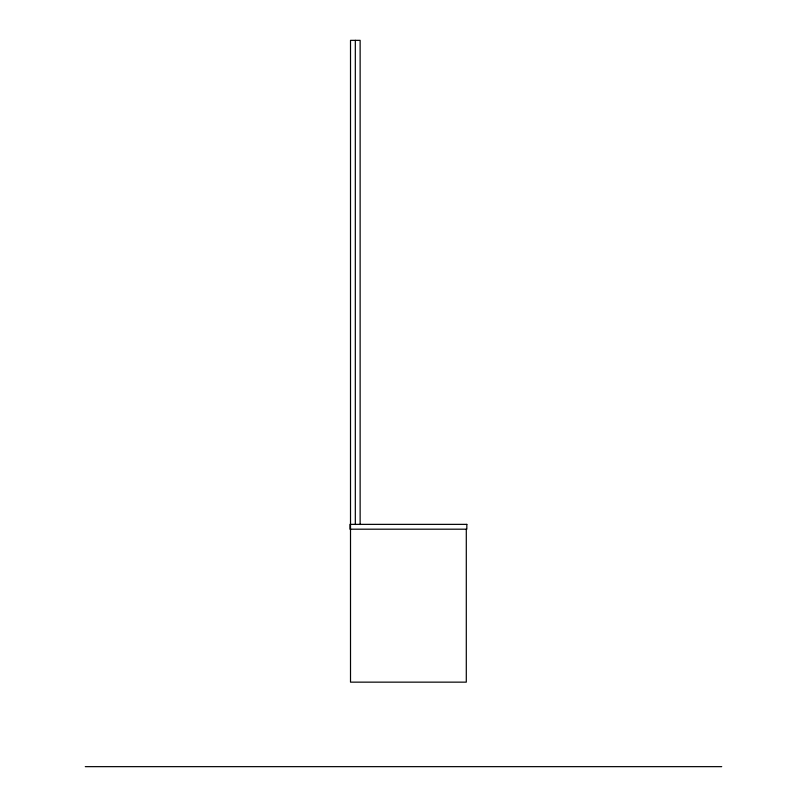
<?xml version="1.0" encoding="UTF-8"?>
<svg xmlns="http://www.w3.org/2000/svg" width="807" height="807" viewBox="0 0 807 807"><rect width="100%" height="100%" fill="white"/><g stroke="black" fill="none" stroke-linecap="round" stroke-linejoin="round"><path stroke-width="1.21" d="M85.28 766.65L721.72 766.65M466.295 529.19L466.295 682.147L350.51 682.147L350.51 40.35L360.134 40.35L360.134 524.53M355.322 40.35L355.322 524.53M466.829 524.368L349.976 524.368L349.976 529.19L466.829 529.19L466.829 524.368"/></g></svg>
